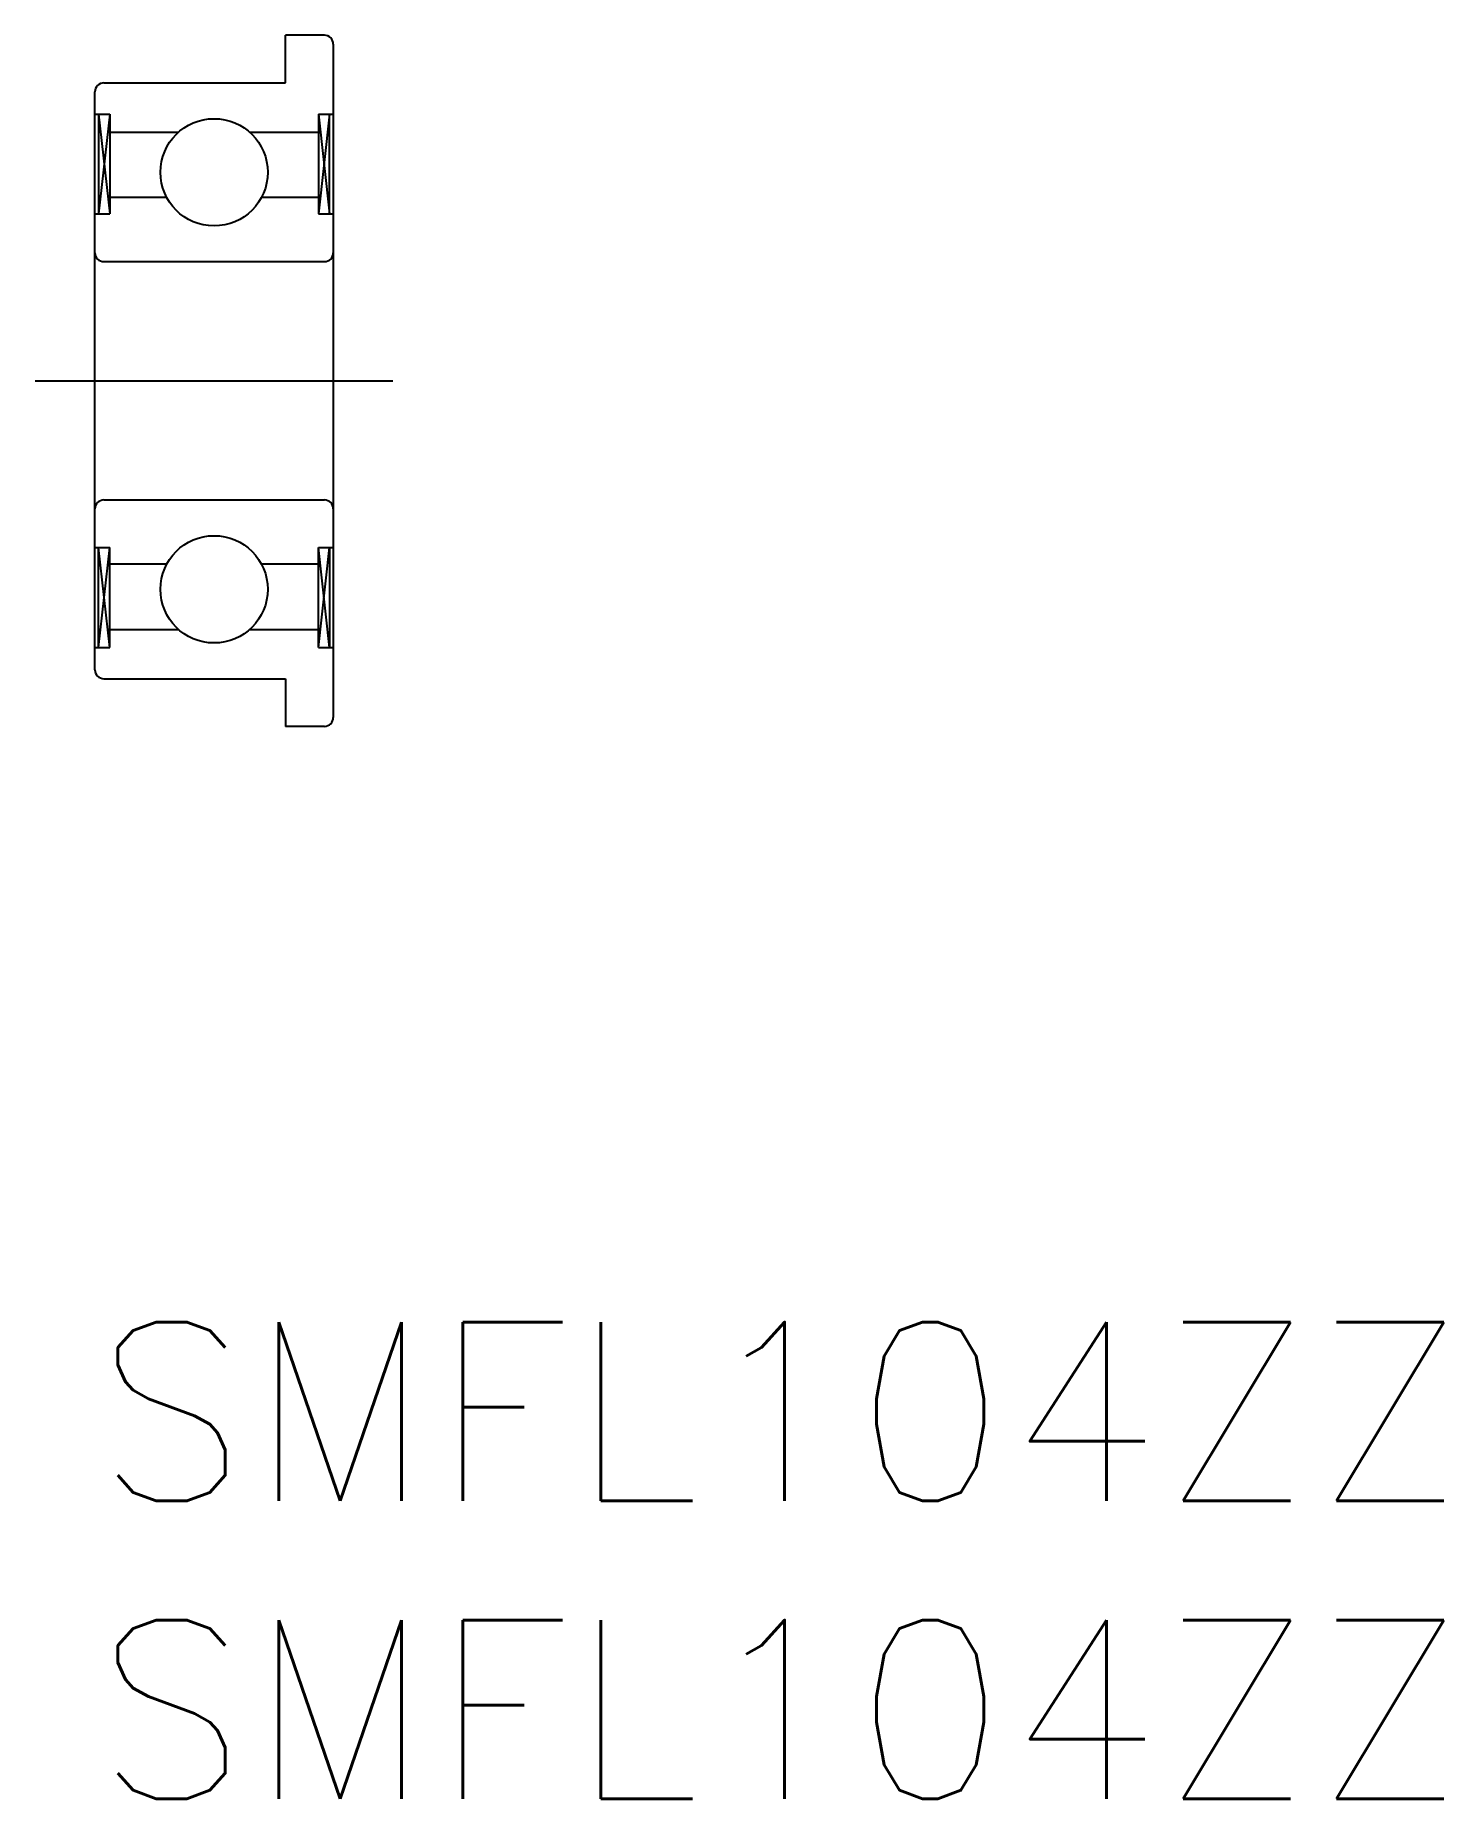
# Model space of a CAD drawing. Extents: x -1 to 22.6, y -8 to 21.6.
import ezdxf

# ---------------------------------------------------------------- set-up
doc = ezdxf.new("R2010")
doc.units = 0
doc.header["$LTSCALE"] = 0.5
doc.linetypes.add('CENTER', pattern=[50.8, 31.75, -6.35, 6.35, -6.35])
for name, color, linetype in [('MSM_CENTER', 1, 'CENTER'), ('MSM_CONTINUOUS', 7, 'CONTINUOUS'), ('MSM_NARROW', 5, 'CONTINUOUS'), ('MSM_PART_NUMBER', 7, 'CONTINUOUS')]:
    doc.layers.add(name, color=color, linetype=linetype)
doc.styles.get("Standard").update_dxf_attribs({"font": 'txt.shx', "height": 3, "bigfont": 'bigfont.shx'})

# ---------------------------------------------------------------- blocks, each defined once
blk = doc.blocks.new('*U2')
at = {"layer": 'MSM_PART_NUMBER'}
blk.add_text('SMFL104ZZ', height=3, dxfattribs=at).set_placement((0, -3))
blk = doc.blocks.new('*U3')
at = {"layer": 'MSM_PART_NUMBER'}
blk.add_text('SMFL104ZZ', height=3, dxfattribs=at).set_placement((0, -8))

msp = doc.modelspace()

# ---------------------------------------------------------------- linework, layer by layer
at = {"layer": 'MSM_CENTER'}
msp.add_line((-1, 15.8), (5, 15.8), dxfattribs=at)
at = {"layer": 'MSM_CONTINUOUS'}
for p, q in [((3.85, 21.6), (3.2, 21.6)), ((3.2, 20.8), (3.2, 21.6)), ((4, 21.45), (4, 10.15)), ((0.15, 20.8), (3.2, 20.8)), ((0, 10.95), (0, 20.65)), ((0, 20.275), (0.25, 20.275)), ((0.063, 20.275), (0.063, 18.6)), ((0.25, 20.275), (0.25, 18.6)), ((3.75, 20.275), (4, 20.275)), ((3.75, 20.275), (3.75, 18.6)), ((3.937, 18.6), (3.937, 20.275)), ((0.25, 19.975), (1.405, 19.975)), ((2.595, 19.975), (3.75, 19.975)), ((1.207, 18.875), (0.25, 18.875)), ((3.75, 18.875), (2.793, 18.875)), ((0, 18.6), (0.25, 18.6)), ((3.75, 18.6), (4, 18.6)), ((0.15, 17.8), (3.85, 17.8)), ((0.15, 13.8), (3.85, 13.8)), ((0, 13), (0.25, 13)), ((0.063, 11.325), (0.063, 13)), ((0.25, 11.325), (0.25, 13)), ((3.75, 13), (4, 13)), ((3.75, 11.325), (3.75, 13)), ((3.937, 13), (3.937, 11.325)), ((1.207, 12.725), (0.25, 12.725)), ((3.75, 12.725), (2.793, 12.725)), ((0.25, 11.625), (1.405, 11.625)), ((2.595, 11.625), (3.75, 11.625)), ((0, 11.325), (0.25, 11.325)), ((3.75, 11.325), (4, 11.325)), ((0.15, 10.8), (3.2, 10.8)), ((3.2, 10.8), (3.2, 10)), ((3.85, 10), (3.2, 10))]:
    msp.add_line(p, q, dxfattribs=at)
for centre in [(2, 19.3), (2, 12.3)]:
    msp.add_circle(centre, 0.9, dxfattribs=at)
for centre, start, end in [((3.85, 21.45), 0, 90), ((0.15, 20.65), 90, 180), ((0.15, 17.95), 180, 270), ((3.85, 17.95), 270, 0), ((0.15, 13.65), 90, 180), ((3.85, 13.65), 0, 90), ((0.15, 10.95), 180, 270), ((3.85, 10.15), 270, 0)]:
    msp.add_arc(centre, 0.15, start, end, dxfattribs=at)
at = {"layer": 'MSM_NARROW'}
for p, q in [((0.25, 20.275), (0.063, 18.6)), ((0.063, 20.275), (0.25, 18.6)), ((3.75, 20.275), (3.937, 18.6)), ((3.937, 20.275), (3.75, 18.6)), ((0.25, 11.325), (0.063, 13)), ((0.063, 11.325), (0.25, 13)), ((3.75, 11.325), (3.937, 13)), ((3.937, 11.325), (3.75, 13))]:
    msp.add_line(p, q, dxfattribs=at)

# ---------------------------------------------------------------- block references
at = {"layer": 'MSM_CONTINUOUS'}
for name in ['*U2', '*U3']:
    msp.add_blockref(name, (0, 0), dxfattribs=at)

doc.saveas('drawing.dxf')
